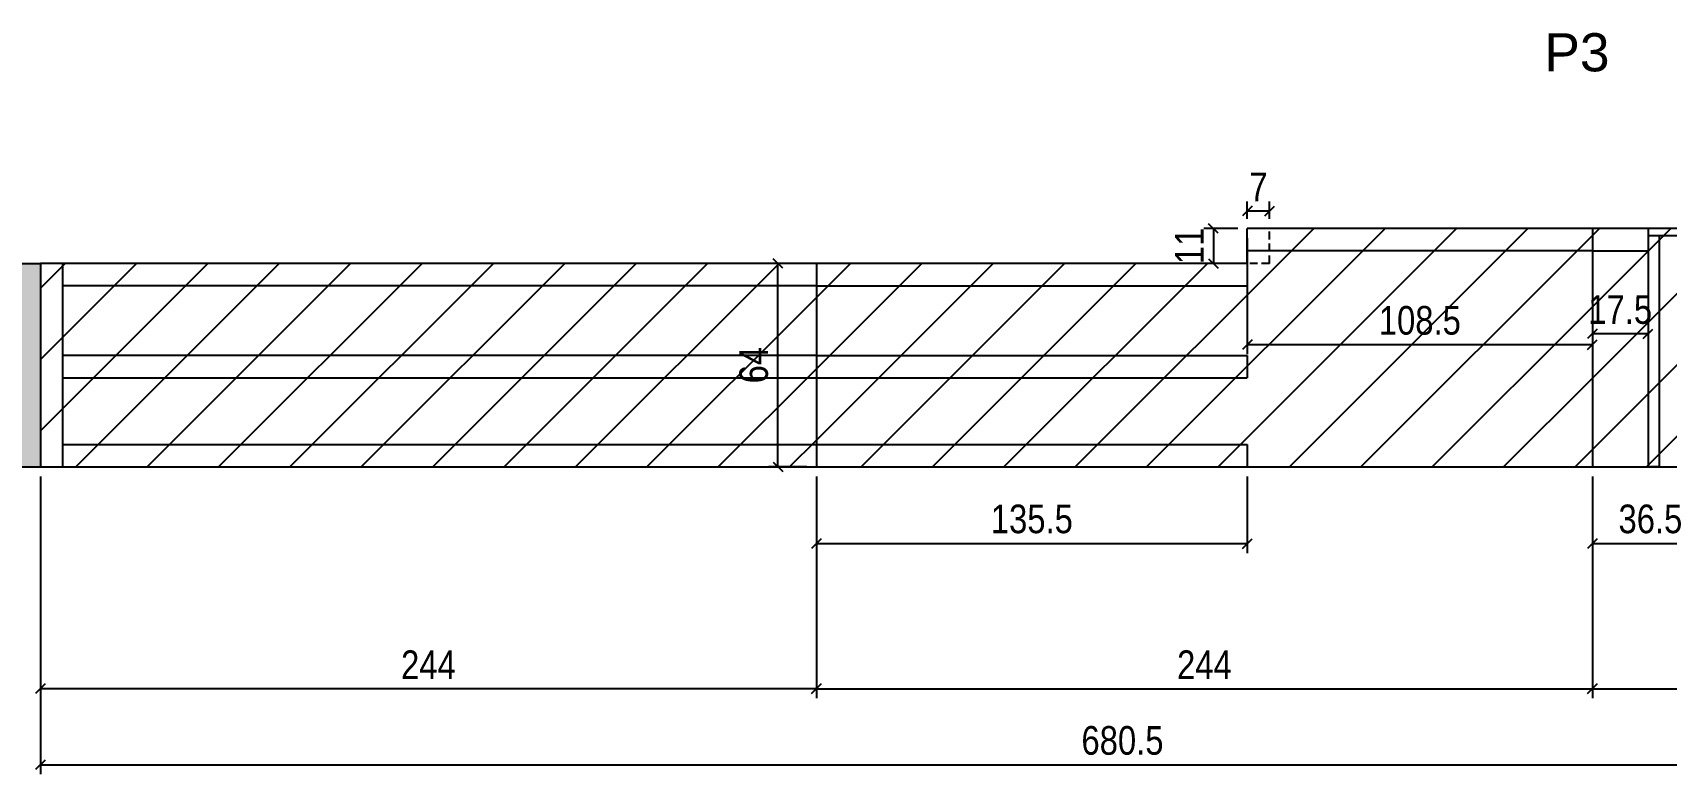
# Model space of a CAD drawing. Extents: x -10448 to -1189, y -11772 to 17235.
# Drawn here: x -9817 to -9303, y 4749 to 4983 of the extents above; entities that cross this region are included whole.
import ezdxf

# ---------------------------------------------------------------- set-up
doc = ezdxf.new("R2010")
doc.units = 0
doc.linetypes.add('HIDDEN', pattern=[0.375, 0.25, -0.125])
for name, color, linetype in [('5', 5, 'Continuous'), ('COTA', 241, 'Continuous'), ('Painéis', 200, 'Continuous'), ('Reaproveitamento', 251, 'Continuous'), ('SARR_2.2x7', 40, 'Continuous'), ('SARR_3.5x7', 81, 'Continuous')]:
    doc.layers.add(name, color=color, linetype=linetype)
doc.styles.add('COTA TECNICA-50', font='techl___.ttf', dxfattribs={"height": 9})
doc.styles.get("Standard").update_dxf_attribs({"font": 'arial.ttf'})
doc.dimstyles.new('COTA PAINEL-50', dxfattribs={"dimtxt": 9, "dimasz": 3, "dimexe": 3, "dimexo": 3, "dimgap": 3, "dimtad": 1, "dimdec": 1, "dimzin": 12, "dimdsep": 46, "dimtxsty": 'COTA TECNICA-50', "dimblk1": 'OBLIQUE', "dimblk2": 'OBLIQUE', "dimsah": 1, "dimcen": 0.9, "dimclrd": 4, "dimclre": 4, "dimclrt": 240, "dimadec": 1, "dimazin": 3, "dimtfac": 1, "dimtdec": 1, "dimtmove": 0, "dimatfit": 3, "dimfxl": 1, "dimtolj": 1, "dimtzin": 12, "dimarcsym": 0})
pattern_1 = [(45, (-139469.283, -18449.079), (-11.2253202, 11.2253202), [])]

# ---------------------------------------------------------------- blocks, each defined once
blk = doc.blocks.new('_Oblique')
at = {"color": 0, "linetype": 'ByBlock', "lineweight": -2}
blk.add_line((-0.5, -0.5), (0.5, 0.5), dxfattribs=at)
blk = doc.blocks.new('*D650')
at = {"layer": 'COTA', "color": 4, "linetype": 'ByBlock', "lineweight": -2, "transparency": 16777216}
for p, q in [((-9570.16, 4843), (-9570.16, 4773.21)), ((-9326.16, 4843), (-9326.16, 4773.21)), ((-9570.16, 4776.21), (-9326.16, 4776.21))]:
    blk.add_line(p, q, dxfattribs=at)
at = {"layer": 'Defpoints', "color": 0, "linetype": 'ByBlock', "transparency": 16777216}
for p in [(-9570.16, 4846), (-9326.16, 4846), (-9326.16, 4776.21)]:
    blk.add_point(p, dxfattribs=at)
at = {"layer": 'COTA', "color": 4, "linetype": 'ByBlock', "lineweight": -2, "transparency": 16777216, "xscale": 3, "yscale": 3, "zscale": 3, "rotation": 180}
blk.add_blockref('_Oblique', (-9570.16, 4776.21), dxfattribs=at)
at = {"layer": 'COTA', "color": 4, "linetype": 'ByBlock', "lineweight": -2, "transparency": 16777216, "xscale": 3, "yscale": 3, "zscale": 3}
blk.add_blockref('_Oblique', (-9326.16, 4776.21), dxfattribs=at)
at = {"layer": 'COTA', "color": 240, "linetype": 'ByBlock', "transparency": 16777216, "insert": (-9448.16, 4783.77), "char_height": 9, "attachment_point": 5, "style": 'COTA TECNICA-50'}
blk.add_mtext('\\A1;244', dxfattribs=at)
blk = doc.blocks.new('*D651')
at = {"layer": 'COTA', "color": 4, "linetype": 'ByBlock', "lineweight": -2, "transparency": 16777216}
for p, q in [((-9814.16, 4843), (-9814.16, 4773.21)), ((-9570.16, 4843), (-9570.16, 4773.21)), ((-9570.16, 4776.21), (-9814.16, 4776.21))]:
    blk.add_line(p, q, dxfattribs=at)
at = {"layer": 'Defpoints', "color": 0, "linetype": 'ByBlock', "transparency": 16777216}
for p in [(-9814.16, 4846), (-9570.16, 4846), (-9814.16, 4776.21)]:
    blk.add_point(p, dxfattribs=at)
at = {"layer": 'COTA', "color": 4, "linetype": 'ByBlock', "lineweight": -2, "transparency": 16777216, "xscale": 3, "yscale": 3, "zscale": 3, "rotation": 180}
blk.add_blockref('_Oblique', (-9814.16, 4776.21), dxfattribs=at)
at = {"layer": 'COTA', "color": 4, "linetype": 'ByBlock', "lineweight": -2, "transparency": 16777216, "xscale": 3, "yscale": 3, "zscale": 3}
blk.add_blockref('_Oblique', (-9570.16, 4776.21), dxfattribs=at)
at = {"layer": 'COTA', "color": 240, "linetype": 'ByBlock', "transparency": 16777216, "insert": (-9692.16, 4783.77), "char_height": 9, "attachment_point": 5, "style": 'COTA TECNICA-50'}
blk.add_mtext('\\A1;244', dxfattribs=at)
blk = doc.blocks.new('*D652')
at = {"layer": 'COTA', "color": 4, "linetype": 'ByBlock', "lineweight": -2, "transparency": 16777216}
for p, q in [((-9814.16, 4843), (-9814.16, 4749.29)), ((-9133.66, 4843), (-9133.66, 4749.29)), ((-9814.16, 4752.29), (-9133.66, 4752.29))]:
    blk.add_line(p, q, dxfattribs=at)
at = {"layer": 'Defpoints', "color": 0, "linetype": 'ByBlock', "transparency": 16777216}
for p in [(-9814.16, 4846), (-9133.66, 4846), (-9133.66, 4752.29)]:
    blk.add_point(p, dxfattribs=at)
at = {"layer": 'COTA', "color": 4, "linetype": 'ByBlock', "lineweight": -2, "transparency": 16777216, "xscale": 3, "yscale": 3, "zscale": 3, "rotation": 180}
blk.add_blockref('_Oblique', (-9814.16, 4752.29), dxfattribs=at)
at = {"layer": 'COTA', "color": 4, "linetype": 'ByBlock', "lineweight": -2, "transparency": 16777216, "xscale": 3, "yscale": 3, "zscale": 3}
blk.add_blockref('_Oblique', (-9133.66, 4752.29), dxfattribs=at)
at = {"layer": 'COTA', "color": 240, "linetype": 'ByBlock', "transparency": 16777216, "insert": (-9473.91, 4759.9), "char_height": 9, "attachment_point": 5, "style": 'COTA TECNICA-50'}
blk.add_mtext('\\A1;680.5', dxfattribs=at)
blk = doc.blocks.new('*D1728')
at = {"layer": 'COTA', "color": 4, "linetype": 'ByBlock', "lineweight": -2, "transparency": 16777216}
for p, q in [((-9434.66, 4924), (-9434.66, 4929.51)), ((-9434.66, 4926.51), (-9427.66, 4926.51)), ((-9427.66, 4924), (-9427.66, 4929.51))]:
    blk.add_line(p, q, dxfattribs=at)
at = {"layer": 'Defpoints', "color": 0, "linetype": 'ByBlock', "transparency": 16777216}
for p in [(-9427.66, 4926.51), (-9434.66, 4921), (-9427.66, 4921)]:
    blk.add_point(p, dxfattribs=at)
at = {"layer": 'COTA', "color": 4, "linetype": 'ByBlock', "lineweight": -2, "transparency": 16777216, "xscale": 3, "yscale": 3, "zscale": 3, "rotation": 180}
blk.add_blockref('_Oblique', (-9434.66, 4926.51), dxfattribs=at)
at = {"layer": 'COTA', "color": 4, "linetype": 'ByBlock', "lineweight": -2, "transparency": 16777216, "xscale": 3, "yscale": 3, "zscale": 3}
blk.add_blockref('_Oblique', (-9427.66, 4926.51), dxfattribs=at)
at = {"layer": 'COTA', "color": 240, "linetype": 'ByBlock', "transparency": 16777216, "insert": (-9431.16, 4934.08), "char_height": 9, "attachment_point": 5, "style": 'COTA TECNICA-50'}
blk.add_mtext('\\A1;7', dxfattribs=at)
blk = doc.blocks.new('*D1729')
at = {"layer": 'COTA', "color": 4, "linetype": 'ByBlock', "lineweight": -2, "transparency": 16777216}
for p, q in [((-9326.16, 4911), (-9326.16, 4884.84)), ((-9308.66, 4911), (-9308.66, 4884.84)), ((-9308.66, 4887.84), (-9326.16, 4887.84))]:
    blk.add_line(p, q, dxfattribs=at)
at = {"layer": 'Defpoints', "color": 0, "linetype": 'ByBlock', "transparency": 16777216}
for p in [(-9326.16, 4914), (-9308.66, 4914), (-9326.16, 4887.84)]:
    blk.add_point(p, dxfattribs=at)
at = {"layer": 'COTA', "color": 4, "linetype": 'ByBlock', "lineweight": -2, "transparency": 16777216, "xscale": 3, "yscale": 3, "zscale": 3, "rotation": 180}
blk.add_blockref('_Oblique', (-9326.16, 4887.84), dxfattribs=at)
at = {"layer": 'COTA', "color": 4, "linetype": 'ByBlock', "lineweight": -2, "transparency": 16777216, "xscale": 3, "yscale": 3, "zscale": 3}
blk.add_blockref('_Oblique', (-9308.66, 4887.84), dxfattribs=at)
at = {"layer": 'COTA', "color": 240, "linetype": 'ByBlock', "transparency": 16777216, "insert": (-9317.41, 4895.43), "char_height": 9, "attachment_point": 5, "style": 'COTA TECNICA-50'}
blk.add_mtext('\\A1;17.5', dxfattribs=at)
blk = doc.blocks.new('*D1746')
at = {"layer": 'COTA', "color": 4, "linetype": 'ByBlock', "lineweight": -2, "transparency": 16777216}
for p, q in [((-9573.16, 4910), (-9585.24, 4910)), ((-9582.24, 4846), (-9582.24, 4910)), ((-9573.16, 4846), (-9585.24, 4846))]:
    blk.add_line(p, q, dxfattribs=at)
at = {"layer": 'Defpoints', "color": 0, "linetype": 'ByBlock', "transparency": 16777216}
for p in [(-9582.24, 4910), (-9570.16, 4910), (-9570.16, 4846)]:
    blk.add_point(p, dxfattribs=at)
at = {"layer": 'COTA', "color": 4, "linetype": 'ByBlock', "lineweight": -2, "transparency": 16777216, "xscale": 3, "yscale": 3, "zscale": 3}
for p, rotation in [((-9582.24, 4910), 90), ((-9582.24, 4846), 270)]:
    blk.add_blockref('_Oblique', p, dxfattribs=dict(at, rotation=rotation))
at = {"layer": 'COTA', "color": 240, "linetype": 'ByBlock', "transparency": 16777216, "insert": (-9589.83, 4878), "char_height": 9, "attachment_point": 5, "rotation": 90, "style": 'COTA TECNICA-50'}
blk.add_mtext('\\A1;64', dxfattribs=at)
blk = doc.blocks.new('*D674')
at = {"layer": 'COTA', "color": 4, "linetype": 'ByBlock', "lineweight": -2, "transparency": 16777216}
for p, q in [((-9570.16, 4843), (-9570.16, 4818.88)), ((-9434.66, 4843), (-9434.66, 4818.88)), ((-9570.16, 4821.88), (-9434.66, 4821.88))]:
    blk.add_line(p, q, dxfattribs=at)
at = {"layer": 'Defpoints', "color": 0, "linetype": 'ByBlock', "transparency": 16777216}
for p in [(-9570.16, 4846), (-9434.66, 4846), (-9434.66, 4821.88)]:
    blk.add_point(p, dxfattribs=at)
at = {"layer": 'COTA', "color": 4, "linetype": 'ByBlock', "lineweight": -2, "transparency": 16777216, "xscale": 3, "yscale": 3, "zscale": 3, "rotation": 180}
blk.add_blockref('_Oblique', (-9570.16, 4821.88), dxfattribs=at)
at = {"layer": 'COTA', "color": 4, "linetype": 'ByBlock', "lineweight": -2, "transparency": 16777216, "xscale": 3, "yscale": 3, "zscale": 3}
blk.add_blockref('_Oblique', (-9434.66, 4821.88), dxfattribs=at)
at = {"layer": 'COTA', "color": 240, "linetype": 'ByBlock', "transparency": 16777216, "insert": (-9502.41, 4829.58), "char_height": 9, "attachment_point": 5, "style": 'COTA TECNICA-50'}
blk.add_mtext('\\A1;135.5', dxfattribs=at)
blk = doc.blocks.new('*D675')
at = {"layer": 'COTA', "color": 4, "linetype": 'ByBlock', "lineweight": -2, "transparency": 16777216}
for p, q in [((-9326.16, 4843), (-9326.16, 4773.21)), ((-9133.66, 4843), (-9133.66, 4773.21)), ((-9326.16, 4776.21), (-9133.66, 4776.21))]:
    blk.add_line(p, q, dxfattribs=at)
at = {"layer": 'Defpoints', "color": 0, "linetype": 'ByBlock', "transparency": 16777216}
for p in [(-9326.16, 4846), (-9133.66, 4846), (-9133.66, 4776.21)]:
    blk.add_point(p, dxfattribs=at)
at = {"layer": 'COTA', "color": 4, "linetype": 'ByBlock', "lineweight": -2, "transparency": 16777216, "xscale": 3, "yscale": 3, "zscale": 3, "rotation": 180}
blk.add_blockref('_Oblique', (-9326.16, 4776.21), dxfattribs=at)
at = {"layer": 'COTA', "color": 4, "linetype": 'ByBlock', "lineweight": -2, "transparency": 16777216, "xscale": 3, "yscale": 3, "zscale": 3}
blk.add_blockref('_Oblique', (-9133.66, 4776.21), dxfattribs=at)
at = {"layer": 'COTA', "color": 240, "linetype": 'ByBlock', "transparency": 16777216, "insert": (-9229.91, 4783.83), "char_height": 9, "attachment_point": 5, "style": 'COTA TECNICA-50'}
blk.add_mtext('\\A1;192.5', dxfattribs=at)
blk = doc.blocks.new('*D676')
at = {"layer": 'COTA', "color": 4, "linetype": 'ByBlock', "lineweight": -2, "transparency": 16777216}
for p, q in [((-9326.16, 4843), (-9326.16, 4818.88)), ((-9289.66, 4843), (-9289.66, 4818.88)), ((-9326.16, 4821.88), (-9289.66, 4821.88))]:
    blk.add_line(p, q, dxfattribs=at)
at = {"layer": 'Defpoints', "color": 0, "linetype": 'ByBlock', "transparency": 16777216}
for p in [(-9326.16, 4846), (-9289.66, 4846), (-9289.66, 4821.88)]:
    blk.add_point(p, dxfattribs=at)
at = {"layer": 'COTA', "color": 4, "linetype": 'ByBlock', "lineweight": -2, "transparency": 16777216, "xscale": 3, "yscale": 3, "zscale": 3, "rotation": 180}
blk.add_blockref('_Oblique', (-9326.16, 4821.88), dxfattribs=at)
at = {"layer": 'COTA', "color": 4, "linetype": 'ByBlock', "lineweight": -2, "transparency": 16777216, "xscale": 3, "yscale": 3, "zscale": 3}
blk.add_blockref('_Oblique', (-9289.66, 4821.88), dxfattribs=at)
at = {"layer": 'COTA', "color": 240, "linetype": 'ByBlock', "transparency": 16777216, "insert": (-9307.91, 4829.58), "char_height": 9, "attachment_point": 5, "style": 'COTA TECNICA-50'}
blk.add_mtext('\\A1;36.5', dxfattribs=at)
blk = doc.blocks.new('*D1749')
at = {"layer": 'COTA', "color": 4, "linetype": 'ByBlock', "lineweight": -2, "transparency": 16777216}
for p, q in [((-9437.66, 4921), (-9448.34, 4921)), ((-9445.34, 4921), (-9445.34, 4910)), ((-9437.66, 4910), (-9448.34, 4910))]:
    blk.add_line(p, q, dxfattribs=at)
at = {"layer": 'Defpoints', "color": 0, "linetype": 'ByBlock', "transparency": 16777216}
for p in [(-9434.66, 4921), (-9445.34, 4910), (-9434.66, 4910)]:
    blk.add_point(p, dxfattribs=at)
at = {"layer": 'COTA', "color": 4, "linetype": 'ByBlock', "lineweight": -2, "transparency": 16777216, "xscale": 3, "yscale": 3, "zscale": 3}
for p, rotation in [((-9445.34, 4921), 90), ((-9445.34, 4910), 270)]:
    blk.add_blockref('_Oblique', p, dxfattribs=dict(at, rotation=rotation))
at = {"layer": 'COTA', "color": 240, "linetype": 'ByBlock', "transparency": 16777216, "insert": (-9452.89, 4915.5), "char_height": 9, "attachment_point": 5, "rotation": 90, "style": 'COTA TECNICA-50'}
blk.add_mtext('\\A1;11', dxfattribs=at)
blk = doc.blocks.new('*D1750')
at = {"layer": 'COTA', "color": 4, "linetype": 'ByBlock', "lineweight": -2, "transparency": 16777216}
for p, q in [((-9434.66, 4918), (-9434.66, 4881.42)), ((-9326.16, 4918), (-9326.16, 4881.42)), ((-9326.16, 4884.42), (-9434.66, 4884.42))]:
    blk.add_line(p, q, dxfattribs=at)
at = {"layer": 'Defpoints', "color": 0, "linetype": 'ByBlock', "transparency": 16777216}
for p in [(-9434.66, 4921), (-9326.16, 4921), (-9434.66, 4884.42)]:
    blk.add_point(p, dxfattribs=at)
at = {"layer": 'COTA', "color": 4, "linetype": 'ByBlock', "lineweight": -2, "transparency": 16777216, "xscale": 3, "yscale": 3, "zscale": 3, "rotation": 180}
blk.add_blockref('_Oblique', (-9434.66, 4884.42), dxfattribs=at)
at = {"layer": 'COTA', "color": 4, "linetype": 'ByBlock', "lineweight": -2, "transparency": 16777216, "xscale": 3, "yscale": 3, "zscale": 3}
blk.add_blockref('_Oblique', (-9326.16, 4884.42), dxfattribs=at)
at = {"layer": 'COTA', "color": 240, "linetype": 'ByBlock', "transparency": 16777216, "insert": (-9380.41, 4892.04), "char_height": 9, "attachment_point": 5, "style": 'COTA TECNICA-50'}
blk.add_mtext('\\A1;108.5', dxfattribs=at)

msp = doc.modelspace()

# ---------------------------------------------------------------- hatches: boundary and pattern name
at = {"layer": 'COTA', "linetype": 'ByBlock'}
h = msp.add_hatch(dxfattribs=at)
h.set_pattern_fill('AR-CONC', color=256, scale=0.03)
h.set_pattern_definition([(50, (-142652.7827, -27637.68), (5.46554007, -0.47817257), [0.5715, -6.2865]), (355, (-142652.7827, -27637.68), (-1.05730264, 5.73170536), [0.4572, -5.02921753]), (100.4514447, (-142652.327, -27637.7197), (4.40823741, 5.25353256), [0.48570026, -5.34270734]), (46.1842, (-142652.783, -27636.156), (8.13237123, -1.26126984), [0.85725, -9.42975]), (96.6355576, (-142652.105, -27636.261), (7.122124, 7.42278374), [0.7285507, -8.01406824]), (351.184151, (-142652.783, -27636.156), (7.122124, 7.42278374), [0.685799, -7.54379196]), (21, (-142652.0207, -27636.537), (4.54843174, -3.06795595), [0.5715, -6.2865]), (326, (-142652.0207, -27636.537), (1.85406085, 5.52563898), [0.4572, -5.0292]), (71.451445, (-142651.6417, -27636.7925), (6.40249258, 2.45768307), [0.48570026, -5.34269813]), (37.5, (-142652.7827, -27637.6799), (0.092658098, 2.536651166), [0, -4.96824, 0, -5.1054, 0, -5.04825]), (7.5, (-142652.7827, -27637.68), (2.004589875, 3.005417245), [0, -2.91084, 0, -4.85394, 0, -1.92405]), (327.5, (-142654.482, -27637.6799), (4.067717855, -0.17186232), [0, -1.905, 0, -5.9436, 0, -7.8867]), (317.5, (-142655.244, -27637.68), (4.44387544, 0.76279473), [0, -2.4765, 0, -3.94716, 0, -5.6007])])
h.paths.add_polyline_path([(-9814.16, 4910), (-9839.89, 4910), (-9839.89, 4905), (-10307.89, 4905), (-10307.89, 4893), (-9839.89, 4893), (-9839.89, 4846), (-9814.16, 4846)])
at = {"layer": 'Reaproveitamento', "linetype": 'ByBlock'}
h = msp.add_hatch(dxfattribs=at)
h.set_pattern_fill('ANSI31', color=256, scale=5)
h.set_pattern_definition(pattern_1)
h.paths.add_polyline_path([(-9570.16, 4910), (-9570.16, 4846), (-9326.16, 4846), (-9326.16, 4921), (-9434.66, 4921), (-9434.66, 4910)])
h = msp.add_hatch(dxfattribs=at)
h.set_pattern_fill('ANSI31', color=256, scale=5)
h.set_pattern_definition(pattern_1)
h.paths.add_polyline_path([(-9133.66, 4862), (-9133.66, 4921), (-9326.16, 4921), (-9326.16, 4846), (-9293.66, 4846), (-9293.66, 4862)])
h = msp.add_hatch(dxfattribs=at)
h.set_pattern_fill('ANSI31', color=256, scale=5)
h.set_pattern_definition(pattern_1)
h.paths.add_polyline_path([(-9570.16, 4846), (-9570.16, 4910), (-9814.16, 4910), (-9814.16, 4846)])

# ---------------------------------------------------------------- linework, layer by layer
at = {"layer": 'COTA', "linetype": 'ByBlock'}
for p, q in [((-9839.89, 4910), (-9814.16, 4910)), ((-9839.89, 4846), (-9814.16, 4846))]:
    msp.add_line(p, q, dxfattribs=at)
at = {"layer": 'Painéis', "linetype": 'Continuous'}
for p, q in [((-9434.66, 4910), (-9434.66, 4921)), ((-9133.66, 4921), (-9434.66, 4921)), ((-9326.16, 4921), (-9326.16, 4846)), ((-9434.66, 4910), (-9814.16, 4910)), ((-9814.16, 4910), (-9814.16, 4846)), ((-9570.16, 4910), (-9570.16, 4846)), ((-9814.16, 4846), (-9293.66, 4846))]:
    msp.add_line(p, q, dxfattribs=at)
at = {"layer": 'SARR_2.2x7', "linetype": 'HIDDEN', "ltscale": 10}
for q in [(-9427.66, 4921), (-9434.66, 4910)]:
    msp.add_line((-9427.66, 4910), q, dxfattribs=at)
at = {"layer": 'SARR_2.2x7', "linetype": 'Continuous'}
for p, q in [((-9308.66, 4918.8), (-9148.66, 4918.8)), ((-9326.16, 4914), (-9434.66, 4914)), ((-9326.16, 4914), (-9308.66, 4914)), ((-9807.16, 4910), (-9807.16, 4846)), ((-9434.66, 4910), (-9434.66, 4903)), ((-9570.16, 4903), (-9434.66, 4903)), ((-9570.16, 4881), (-9434.66, 4881)), ((-9434.66, 4881), (-9434.66, 4874)), ((-9570.16, 4874), (-9434.66, 4874)), ((-9570.16, 4853), (-9434.66, 4853)), ((-9434.66, 4853), (-9434.66, 4846))]:
    msp.add_line(p, q, dxfattribs=at)
for points in [[(-9570.16, 4903), (-9807.16, 4903)], [(-9570.16, 4881), (-9807.16, 4881)], [(-9807.16, 4874), (-9570.16, 4874)], [(-9807.16, 4853), (-9570.16, 4853)]]:
    msp.add_lwpolyline(points, dxfattribs=at)
at = {"layer": 'SARR_3.5x7'}
for p, q in [((-9308.66, 4921), (-9308.66, 4846)), ((-9305.16, 4918.8), (-9305.16, 4846)), ((-9305.16, 4846), (-9308.66, 4846))]:
    msp.add_line(p, q, dxfattribs=at)

# ---------------------------------------------------------------- texts
at = {"layer": '5', "linetype": 'Continuous'}
msp.add_text('P3', height=12, rotation=0, dxfattribs=at).set_placement((-9341.26, 4970.42))

# ---------------------------------------------------------------- dimensions: what is measured, and where the dimension line sits
at = {"layer": 'COTA', "linetype": 'ByBlock'}
for base, p1, p2, picture, middle in [((-9427.66, 4926.51), (-9434.66, 4921), (-9427.66, 4921), '*D1728', (-9431.16, 4926.51)), ((-9434.66, 4884.42), (-9326.16, 4921), (-9434.66, 4921), '*D1750', (-9380.41, 4884.42)), ((-9326.16, 4887.84), (-9308.66, 4914), (-9326.16, 4914), '*D1729', (-9317.41, 4887.84))]:
    dim = msp.add_linear_dim(base=base, p1=p1, p2=p2, dimstyle='COTA PAINEL-50', dxfattribs=at)
    dim.commit()
    dim.dimension.update_dxf_attribs({"geometry": picture, "text_midpoint": middle, "dimtype": 160})
for base, p1, p2, picture, middle in [((-9445.34, 4910), (-9434.66, 4921), (-9434.66, 4910), '*D1749', (-9452.89, 4915.5)), ((-9582.24, 4910), (-9570.16, 4846), (-9570.16, 4910), '*D1746', (-9589.83, 4878))]:
    dim = msp.add_linear_dim(base=base, p1=p1, p2=p2, angle=90, dimstyle='COTA PAINEL-50', dxfattribs=at)
    dim.commit()
    dim.dimension.update_dxf_attribs({"geometry": picture, "text_midpoint": middle})
dim = msp.add_linear_dim(base=(-9814.16, 4776.21), p1=(-9570.16, 4846), p2=(-9814.16, 4846), dimstyle='COTA PAINEL-50', override={"dimarcsym": 1}, dxfattribs=at)
dim.commit()
dim.dimension.update_dxf_attribs({"geometry": '*D651', "text_midpoint": (-9692.16, 4776.21), "dimtype": 160})
for base, p1, p2, picture, middle in [((-9133.66, 4752.29), (-9814.16, 4846), (-9133.66, 4846), '*D652', (-9473.91, 4759.9)), ((-9326.16, 4776.21), (-9570.16, 4846), (-9326.16, 4846), '*D650', (-9448.16, 4783.77))]:
    dim = msp.add_linear_dim(base=base, p1=p1, p2=p2, dimstyle='COTA PAINEL-50', override={"dimarcsym": 1}, dxfattribs=at)
    dim.commit()
    dim.dimension.update_dxf_attribs({"geometry": picture, "text_midpoint": middle})
for base, p1, p2, picture, middle in [((-9434.66, 4821.88), (-9570.16, 4846), (-9434.66, 4846), '*D674', (-9502.41, 4829.58)), ((-9133.66, 4776.21), (-9326.16, 4846), (-9133.66, 4846), '*D675', (-9229.91, 4783.83)), ((-9289.66, 4821.88), (-9326.16, 4846), (-9289.66, 4846), '*D676', (-9307.91, 4829.58))]:
    dim = msp.add_linear_dim(base=base, p1=p1, p2=p2, dimstyle='COTA PAINEL-50', dxfattribs=at)
    dim.commit()
    dim.dimension.update_dxf_attribs({"geometry": picture, "text_midpoint": middle})

doc.saveas('drawing.dxf')
